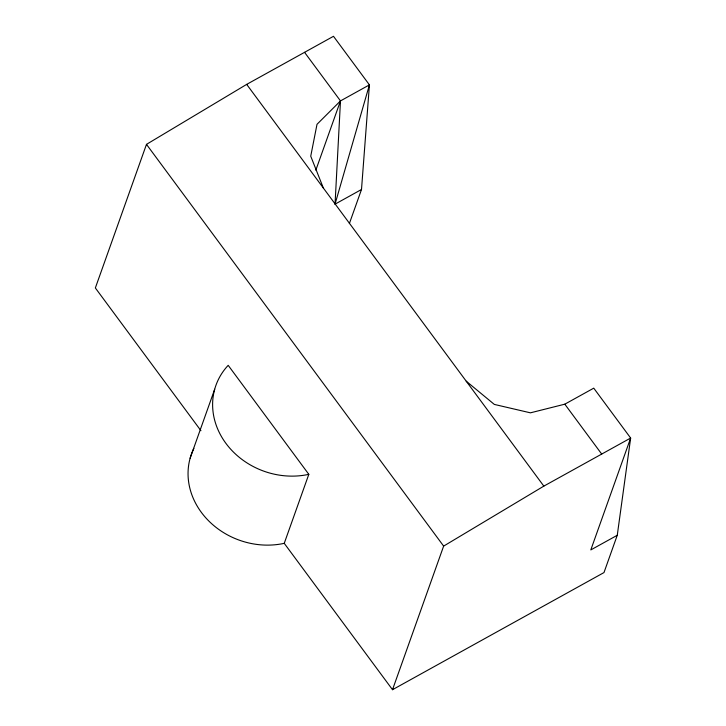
<?xml version="1.0" encoding="UTF-8"?>
<svg xmlns="http://www.w3.org/2000/svg" width="726" height="726" viewBox="0 0 726 726"><rect width="100%" height="100%" fill="white"/><g stroke="black" fill="none" stroke-linecap="round" stroke-linejoin="round"><path stroke-width="1.09" d="M200.93 430.69L95.351 287.959L146.48 144.365L246.686 84.379L333.488 36.3L369.425 84.878L361.503 189.495L335.04 204.151L340.485 100.905L304.557 52.326M193.896 448.341A74.17 64.741 19.6 0 0 207.391 519.553A74.17 64.741 19.6 0 0 284.247 543.329L392.512 689.7L603.987 572.569L617.263 535.271L630.649 438.041L593.75 388.156L564.81 404.182L530.425 412.831L494.333 404.418L466.219 381.186M335.04 204.151L369.425 84.878L340.485 100.905L317.008 124.309L310.737 156.19L323.342 188.016M190.121 458.251L214.687 389.245M315.828 170.174L340.485 100.905M368.663 87.011L369.425 84.878M349.36 223.59L361.503 189.495M284.247 543.329L308.813 474.332L228.191 365.332A74.17 64.741 19.6 0 0 225.94 443.404A74.17 64.741 19.6 0 0 308.813 474.332M392.512 689.7L443.64 546.106L543.838 486.121L630.649 438.041L590.801 549.927L617.263 535.271M564.81 404.182L601.709 454.068M246.686 84.379L543.838 486.121M146.48 144.365L443.64 546.106"/></g></svg>
